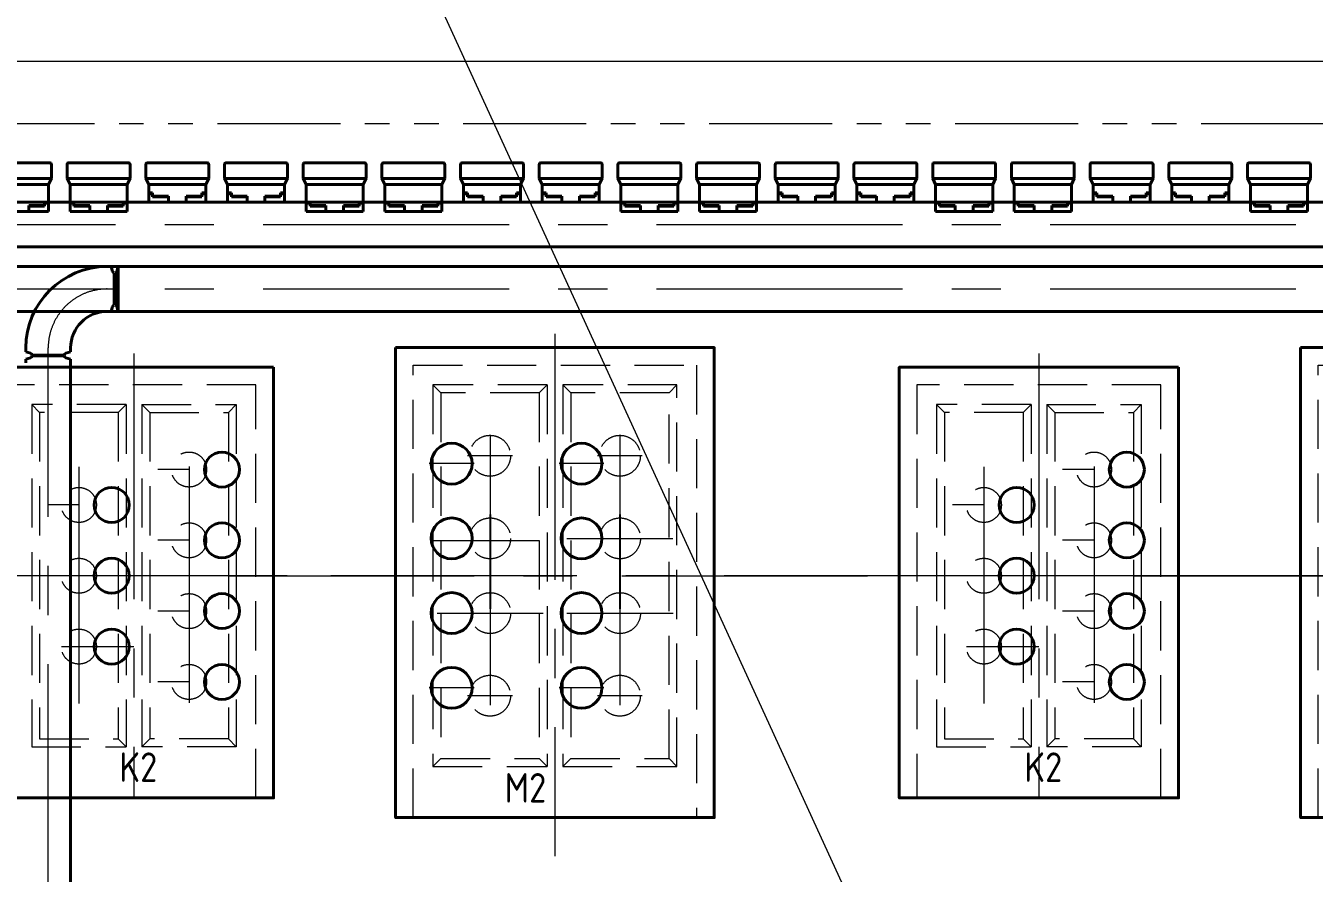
# Model space of a CAD drawing. Header units: millimetres. Extents: x 52110 to 400893, y -153728 to 31997.
# Drawn here: x 177360 to 180634, y -120478 to -118324 of the extents above; entities that cross this region are included whole.
import ezdxf

# ---------------------------------------------------------------- set-up
doc = ezdxf.new("R2010")
doc.units = ezdxf.units.MM
doc.header["$LTSCALE"] = 500
for name, pattern in [('CENTER', [2, 1.25, -0.25, 0.25, -0.25]), ('DASHED2', [0.375, 0.25, -0.125]), ('PHANTOM2', [1.25, 0.625, -0.125, 0.125, -0.125, 0.125, -0.125])]:
    doc.linetypes.add(name, pattern=pattern)
for name, color, linetype, lineweight in [('2D', 4, 'PHANTOM2', 20), ('BIAOZHU', 3, 'Continuous', 25), ('SHI', 7, 'Continuous', 40), ('WEN', 3, 'Continuous', 20), ('XU', 6, 'DASHED2', 20), ('ZHONG', 1, 'CENTER', 20)]:
    doc.layers.add(name, color=color, linetype=linetype, lineweight=lineweight)
doc.styles.add('GB', font='gbenor.shx', dxfattribs={"bigfont": 'gbcbig.shx'})
doc.dimstyles.new('ISO-25', dxfattribs={"dimscale": 40, "dimtxt": 3.5, "dimasz": 3.5, "dimexe": 1.8, "dimexo": 1.25, "dimgap": 1.3, "dimtad": 1, "dimdsep": 46, "dimtxsty": 'GB', "dimcen": 0, "dimclrd": 3, "dimclre": 3, "dimclrt": 256, "dimadec": 0, "dimazin": 0, "dimtfac": 1, "dimtix": 1, "dimtmove": 0, "dimatfit": 3, "dimldrblk": 'DOTSMALL', "dimfxl": 0, "dimlwd": 20, "dimlwe": 20, "dimarcsym": 0})
doc.dimstyles.new('ISO-25$0', dxfattribs={"dimscale": 40, "dimtxt": 3.5, "dimasz": 3.5, "dimexe": 1, "dimexo": 0.2, "dimgap": 1.2, "dimtad": 1, "dimtoh": 1, "dimdec": 1, "dimzin": 9, "dimdsep": 46, "dimtxsty": 'GB', "dimcen": 0, "dimclrd": 3, "dimclre": 3, "dimclrt": 256, "dimadec": 0, "dimazin": 2, "dimtfac": 1, "dimtdec": 1, "dimtix": 1, "dimtmove": 0, "dimatfit": 3, "dimldrblk": 'DOTSMALL', "dimfxl": 0, "dimlwd": -1, "dimlwe": 20, "dimarcsym": 0})

# ---------------------------------------------------------------- blocks, each defined once
blk = doc.blocks.new('A$C657A2665')
at = {"layer": 'SHI'}
for p, q in [((5, 100.6), (155, 100.6)), ((0, 95.6), (0, 60.6)), ((160, 95.6), (160, 60.6)), ((7.5, 45.6), (0, 60.6)), ((0, 60.6), (160, 60.6)), ((7.5, 45.6), (152.5, 45.6)), ((7.5, 45.6), (7.5, 0.6)), ((152.5, 45.6), (160, 60.6)), ((152.5, 45.6), (152.5, 0.6)), ((17.5, 23.6), (7.5, 23.6)), ((17.5, 21.8), (7.5, 21.8)), ((7.5, 0.6), (152.5, 0.6)), ((17.5, 23.6), (17.5, 13.9)), ((57.5, 15.5), (17.5, 15.5)), ((17.5, 13.9), (57.5, 13.9)), ((57.5, 15.5), (57.5, 0.6)), ((102.5, 15.5), (102.5, 0.6)), ((102.5, 15.5), (142.5, 15.5)), ((102.5, 13.9), (142.5, 13.9)), ((142.5, 23.6), (152.5, 23.6)), ((142.5, 23.6), (142.5, 13.9)), ((142.5, 21.8), (152.5, 21.8))]:
    blk.add_line(p, q, dxfattribs=at)
for centre, start, end in [((5, 95.6), 90, 180), ((155, 95.6), 0, 90)]:
    blk.add_arc(centre, 5, start, end, dxfattribs=at)
blk = doc.blocks.new('A$C3F4B5F2B')
at = {"layer": 'SHI'}
for p, q in [((0, 119.3), (0, 84.3)), ((5, 124.3), (155, 124.3)), ((160, 119.3), (160, 84.3)), ((0, 84.3), (160, 84.3)), ((7.5, 69.3), (0, 84.3)), ((7.5, 69.3), (7.5, 0)), ((7.5, 69.3), (152.5, 69.3)), ((152.5, 69.3), (160, 84.3)), ((152.5, 69.3), (152.5, 0)), ((17.5, 23.6), (7.5, 23.6)), ((17.5, 21.8), (7.5, 21.8)), ((7.5, 0), (152.5, 0)), ((17.5, 23.6), (17.5, 13.9)), ((57.5, 15.5), (17.5, 15.5)), ((17.5, 13.9), (57.5, 13.9)), ((57.5, 15.5), (57.5, 0)), ((102.5, 15.5), (142.5, 15.5)), ((102.5, 15.5), (102.5, 0)), ((102.5, 13.9), (142.5, 13.9)), ((142.5, 23.6), (142.5, 13.9)), ((142.5, 23.6), (152.5, 23.6)), ((142.5, 21.8), (152.5, 21.8))]:
    blk.add_line(p, q, dxfattribs=at)
for centre, start, end in [((5, 119.3), 90, 180), ((155, 119.3), 0, 90)]:
    blk.add_arc(centre, 5, start, end, dxfattribs=at)
at = {"layer": 'XU'}
blk.add_line((7.5, 24.3), (152.5, 24.3), dxfattribs=at)
blk = doc.blocks.new('sl')
at = {"layer": 'SHI'}
for p, q in [((211703.72, 79596.7), (224473.72, 79596.7)), ((224473.72, 79482.7), (211630.84, 79482.7)), ((220423.6, 79432.7), (216503.84, 79432.7)), ((219953.84, 79432.7), (224473.72, 79432.7)), ((220035.6, 79432.7), (220025.72, 79432.7)), ((220038.86, 79420.53), (220035.6, 79432.7)), ((220043.72, 79334.7), (220043.72, 79416.7)), ((220045.72, 79334.7), (220045.72, 79416.7)), ((220050.58, 79420.53), (220053.84, 79432.7)), ((220053.84, 79432.7), (220053.84, 79318.7)), ((220423.6, 79318.7), (216503.84, 79318.7)), ((219953.84, 79318.7), (224473.72, 79318.7)), ((220035.6, 79318.7), (220025.72, 79318.7)), ((220038.86, 79330.87), (220035.6, 79318.7)), ((220050.58, 79330.87), (220053.84, 79318.7)), ((219818.72, 79215.82), (219818.72, 79225.7)), ((219830.89, 79212.56), (219818.72, 79215.82)), ((219920.55, 79212.56), (219932.72, 79215.82)), ((219932.72, 79215.82), (219932.72, 79225.7)), ((219830.89, 79200.84), (219818.72, 79197.58)), ((219818.72, 79197.58), (219818.72, 79187.7)), ((219834.72, 79207.7), (219916.72, 79207.7)), ((219834.72, 79205.7), (219916.72, 79205.7)), ((219920.55, 79200.84), (219932.72, 79197.58)), ((219932.72, 79197.58), (219932.72, 79187.7)), ((219932.72, 76217.7), (219932.72, 79197.58))]:
    blk.add_line(p, q, dxfattribs=at)
for centre, radius, start, end in [((220025.72, 79225.7), 207, 90, 180), ((220043.72, 79421.7), 5, 193.51865, 270), ((220045.72, 79421.7), 5, 270, 346.48135), ((220025.72, 79225.7), 93, 90, 180), ((220043.72, 79329.7), 5, 90, 166.48135), ((220045.72, 79329.7), 5, 13.51865, 90), ((219829.72, 79207.7), 5, 0, 76.48135), ((219829.72, 79205.7), 5, 283.51865, 0), ((219921.72, 79207.7), 5, 103.51865, 180), ((219921.72, 79205.7), 5, 180, 256.48135)]:
    blk.add_arc(centre, radius, start, end, dxfattribs=at)
at = {"layer": 'ZHONG', "color": 1}
for p, q in [((211422.03, 79539.7), (224571.87, 79539.7)), ((211422.03, 79375.7), (224686.72, 79375.7)), ((219875.72, 74796.7), (219875.72, 79215.72))]:
    blk.add_line(p, q, dxfattribs=at)
at = {"layer": 'ZHONG'}
blk.add_line((219875.72, 79207.7), (219875.72, 79225.7), dxfattribs=at)
blk.add_arc((220025.72, 79225.7), 150, 90, 180, dxfattribs=at)
at = {"layer": 'WEN'}
for name, p in [('A$C3F4B5F2B', (219723.72, 79572.4)), ('A$C3F4B5F2B', (219923.72, 79572.4)), ('A$C657A2665', (220123.72, 79596.15)), ('A$C657A2665', (220323.72, 79596.15)), ('A$C3F4B5F2B', (220523.72, 79572.4)), ('A$C3F4B5F2B', (220723.72, 79572.4)), ('A$C657A2665', (220923.72, 79596.15)), ('A$C657A2665', (221123.72, 79596.15)), ('A$C3F4B5F2B', (221323.72, 79572.4)), ('A$C3F4B5F2B', (221523.72, 79572.4)), ('A$C657A2665', (221723.72, 79596.15)), ('A$C657A2665', (221923.72, 79596.15)), ('A$C3F4B5F2B', (222123.72, 79572.4)), ('A$C3F4B5F2B', (222323.72, 79572.4)), ('A$C657A2665', (222523.72, 79596.15)), ('A$C657A2665', (222723.72, 79596.15)), ('A$C3F4B5F2B', (222923.72, 79572.4))]:
    blk.add_blockref(name, p, dxfattribs=at)
blk = doc.blocks.new('A$C0F466767')
at = {"layer": 'BIAOZHU'}
for p, q in [((801.9, 893.2), (801.9, 734.2)), ((1131.9, 893.2), (1131.9, 734.2)), ((801.9, 812.7), (801.9, 653.7)), ((1131.9, 812.7), (1131.9, 653.7))]:
    blk.add_line(p, q, dxfattribs=at)
at = {"layer": 'SHI'}
blk.add_lwpolyline([(561.9, 1317.7), (1371.9, 1317.7), (1371.9, 122.7), (561.9, 122.7)], close=True, dxfattribs=at)
for centre in [(704.4, 1022.7), (1034.4, 1022.7), (704.4, 832.7), (1034.4, 832.7), (704.4, 642.7), (1034.4, 642.7), (704.4, 452.7), (1034.4, 452.7)]:
    blk.add_circle(centre, 52, dxfattribs=at)
at = {"layer": 'XU'}
for p, q in [((606.9, 1272.7), (1326.9, 1272.7)), ((606.9, 122.7), (606.9, 1272.7)), ((1326.9, 1272.7), (1326.9, 122.7)), ((676.9, 1202.7), (656.9, 1222.7)), ((926.9, 1202.7), (946.9, 1222.7)), ((946.9, 1222.7), (946.9, 252.7)), ((986.9, 1222.7), (986.9, 252.7)), ((1006.9, 1202.7), (986.9, 1222.7)), ((1256.9, 1202.7), (1276.9, 1222.7)), ((926.9, 1202.7), (926.9, 272.7)), ((1006.9, 1202.7), (1006.9, 272.7)), ((676.9, 272.7), (656.9, 252.7)), ((926.9, 272.7), (946.9, 252.7)), ((1006.9, 272.7), (986.9, 252.7)), ((1256.9, 272.7), (1276.9, 252.7))]:
    blk.add_line(p, q, dxfattribs=at)
for points in [[(946.9, 1222.7), (656.9, 1222.7), (656.9, 252.7), (946.9, 252.7)], [(986.9, 252.7), (1276.9, 252.7), (1276.9, 1222.7), (986.9, 1222.7)], [(926.9, 1202.7), (676.9, 1202.7), (676.9, 272.7), (926.9, 272.7)], [(1006.9, 272.7), (1256.9, 272.7), (1256.9, 1202.7), (1006.9, 1202.7)]]:
    blk.add_lwpolyline(points, dxfattribs=at)
for centre in [(801.9, 1042.7), (1131.9, 1042.7), (802.2, 832.7), (1132.2, 832.7), (802.2, 642.7), (1132.2, 642.7), (801.9, 432.7), (1131.9, 432.7)]:
    blk.add_circle(centre, 52, dxfattribs=at)
at = {"layer": 'ZHONG'}
for p, q in [((966.9, 1352.7), (966.9, 25)), ((801.9, 1094.7), (801.9, 459.7)), ((1131.9, 1094.7), (1131.9, 459.7)), ((761.3, 1022.7), (647.5, 1022.7)), ((858.8, 1042.7), (745, 1042.7)), ((1091.3, 1022.7), (977.5, 1022.7)), ((1188.8, 1042.7), (1075, 1042.7)), ((801.9, 1009.8), (801.9, 408.7)), ((1131.9, 1009.8), (1131.9, 408.7)), ((656.9, 827.2), (926.9, 827.2)), ((656.9, 827.2), (926.9, 827.2)), ((996.9, 832.7), (1266.9, 832.7)), ((136.6, 737.7), (1797.2, 737.7)), ((667.1, 642.7), (937.1, 642.7)), ((997.1, 642.7), (1267.1, 642.7)), ((761.3, 452.7), (647.5, 452.7)), ((858.8, 432.7), (745, 432.7)), ((1091.3, 452.7), (977.5, 452.7)), ((1188.8, 432.7), (1075, 432.7))]:
    blk.add_line(p, q, dxfattribs=at)
at = {"layer": 'BIAOZHU', "style": 'GB'}
blk.add_text('M2', height=75, dxfattribs=at).set_placement((838.9, 161))
blk = doc.blocks.new('A$C6D4E3C8E')
at = {"layer": 'SHI'}
blk.add_lwpolyline([(744.6, 1095), (34.6, 1095), (34.6, 0), (744.6, 0)], close=True, dxfattribs=at)
for centre in [(613, 835), (333, 744.9), (613, 655), (333, 564.9), (613, 475), (333, 384.9), (613, 295)]:
    blk.add_circle(centre, 44.5, dxfattribs=at)
at = {"layer": 'XU'}
for p, q in [((699.6, 1050), (79.6, 1050)), ((79.6, 1050), (79.6, 0)), ((699.6, 0), (699.6, 1050)), ((149.6, 980), (129.6, 1000)), ((349.6, 980), (369.6, 1000)), ((369.6, 1000), (369.6, 130)), ((409.6, 1000), (409.6, 130)), ((429.6, 980), (409.6, 1000)), ((629.6, 980), (649.6, 1000)), ((349.6, 980), (349.6, 150)), ((429.6, 980), (429.6, 150)), ((349.6, 150), (369.6, 130)), ((429.6, 150), (409.6, 130)), ((629.6, 150), (649.6, 130))]:
    blk.add_line(p, q, dxfattribs=at)
for points in [[(369.6, 1000), (129.6, 1000), (129.6, 130), (369.6, 130)], [(409.6, 1000), (649.6, 1000), (649.6, 130), (409.6, 130)], [(349.6, 980), (149.6, 980), (149.6, 150), (349.6, 150)], [(429.6, 980), (629.6, 980), (629.6, 150), (429.6, 150)]]:
    blk.add_lwpolyline(points, dxfattribs=at)
for centre in [(529.6, 835), (249.6, 744.9), (529.6, 655), (249.6, 564.9), (529.6, 475), (249.6, 384.9), (529.6, 295)]:
    blk.add_circle(centre, 44.5, dxfattribs=at)
at = {"layer": 'ZHONG'}
for p, q in [((389.6, 1130), (389.6, 0)), ((249.6, 841.6), (249.6, 240.4)), ((529.6, 835), (449.8, 835)), ((529.6, 843.1), (529.6, 242)), ((249.6, 744.9), (169.8, 744.9)), ((529.6, 655), (449.8, 655)), ((779.1, 565), (34.6, 565)), ((529.6, 475), (449.8, 475)), ((205.1, 384.9), (389.6, 384.9)), ((529.6, 295), (449.8, 295))]:
    blk.add_line(p, q, dxfattribs=at)
at = {"layer": 'BIAOZHU', "style": 'GB'}
blk.add_text('K2', height=75, dxfattribs=at).set_placement((352.4, 40.8))
blk = doc.blocks.new('*D576')
at = {"layer": 'Defpoints', "color": 0, "ltscale": 0.5}
for p in [(169321.5, -118341.3), (168863.5, -118471.3), (169451.5, -118471.3), (189415.5, -118471.3), (169970.4, -118770.9)]:
    blk.add_point(p, dxfattribs=at)
at = {"layer": 'XU', "color": 3, "linetype": 'ByBlock', "lineweight": 20, "ltscale": 0.5}
blk.add_line((169486.9, -118506.6), (169926.1, -118945.9), dxfattribs=at)
blk.add_arc((169451.5, -118471.3), 599.2, 328.4178, 346.5822, dxfattribs=at)
at = {"layer": 'XU', "color": 3, "ltscale": 0.5}
for points in [[(170011.2, -118607.6), (170057.5, -118613), (170050.7, -118471.3)], [(169980.3, -118799.5), (169943.6, -118770.6), (169875.2, -118895)]]:
    blk.add_solid(points, dxfattribs=at)
at = {"layer": 'XU', "ltscale": 0.5, "insert": (169892.4, -118653.9), "char_height": 140, "attachment_point": 5, "rotation": 67.5, "style": 'GB'}
blk.add_mtext('45°', dxfattribs=at)
blk = doc.blocks.new('_DotSmall')
at = {"color": 0, "linetype": 'ByBlock', "const_width": 0.5}
blk.add_lwpolyline([(-0.0625, 0, 1), (0.0625, 0, 1)], format="xyb", close=True, dxfattribs=at)
blk = doc.blocks.new('*D1050')
at = {"layer": 'Defpoints', "color": 0}
for p in [(188884.5, -118413.9), (177069.5, -118672), (188884.5, -118677)]:
    blk.add_point(p, dxfattribs=at)
at = {"layer": 'WEN', "color": 3, "linetype": 'ByBlock', "lineweight": 20}
for p, q in [((177069.5, -118664), (177069.5, -118373.9)), ((188884.5, -118669), (188884.5, -118373.9))]:
    blk.add_line(p, q, dxfattribs=at)
at = {"layer": 'WEN', "color": 3, "linetype": 'ByBlock'}
blk.add_line((177209.5, -118413.9), (188744.5, -118413.9), dxfattribs=at)
at = {"layer": 'WEN', "color": 3}
for points in [[(177209.5, -118390.6), (177209.5, -118437.2), (177069.5, -118413.9)], [(188744.5, -118390.6), (188744.5, -118437.2), (188884.5, -118413.9)]]:
    blk.add_solid(points, dxfattribs=at)
at = {"layer": 'WEN', "insert": (182977, -118295.9), "char_height": 140, "attachment_point": 5, "style": 'GB'}
blk.add_mtext('11815', dxfattribs=at)

msp = doc.modelspace()

# ---------------------------------------------------------------- linework, layer by layer
at = {"layer": '2D'}
msp.add_line((169096.50201, -118572.02067), (189124.4444, -118572.02067), dxfattribs=at)
at = {"layer": 'WEN'}
msp.add_line((161021.21724, -80327.36544), (194661.21724, -153727.79607), dxfattribs=at)
at = {"layer": 'ZHONG', "color": 1}
msp.add_line((188759.82214, -119722.02067), (167077.98169, -119722.02067), dxfattribs=at)

# ---------------------------------------------------------------- block references
at = {"layer": 'SHI'}
msp.add_blockref('sl', (-42459.21967, -198368.72241), dxfattribs=at)
at = {"layer": 'WEN'}
for name, p in [('A$C0F466767', (177737.58594, -120459.75185)), ('A$C0F466767', (180037.58594, -120459.75185)), ('A$C6D4E3C8E', (177244.93683, -120287.02077)), ('A$C6D4E3C8E', (179544.93683, -120287.02077))]:
    msp.add_blockref(name, p, dxfattribs=at)

# ---------------------------------------------------------------- dimensions: what is measured, and where the dimension line sits
dim = msp.add_linear_dim(base=(188884.50201, -118413.88747), p1=(177069.50201, -118672.02067), p2=(188884.50201, -118677.02067), dimstyle='ISO-25$0', override={"dimatfit": 0, "dimfxl": 1.25}, dxfattribs=at)
dim.commit()
dim.dimension.update_dxf_attribs({"geometry": '*D1050', "text_midpoint": (182977.00201, -118295.88747)})
at = {"layer": 'XU', "ltscale": 0.5}
dim = msp.add_angular_dim_2l(base=(169970.41416, -118770.86824), line1=((168863.50201, -118471.27417), (189415.50201, -118471.27417)), line2=((169321.50201, -118341.27417), (169451.50201, -118471.27417)), dimstyle='ISO-25', override={"dimatfit": 0, "dimfxl": 1.25}, dxfattribs=at)
dim.commit()
dim.dimension.update_dxf_attribs({"geometry": '*D576', "text_midpoint": (169892.36637, -118653.88617)})

doc.saveas('drawing.dxf')
